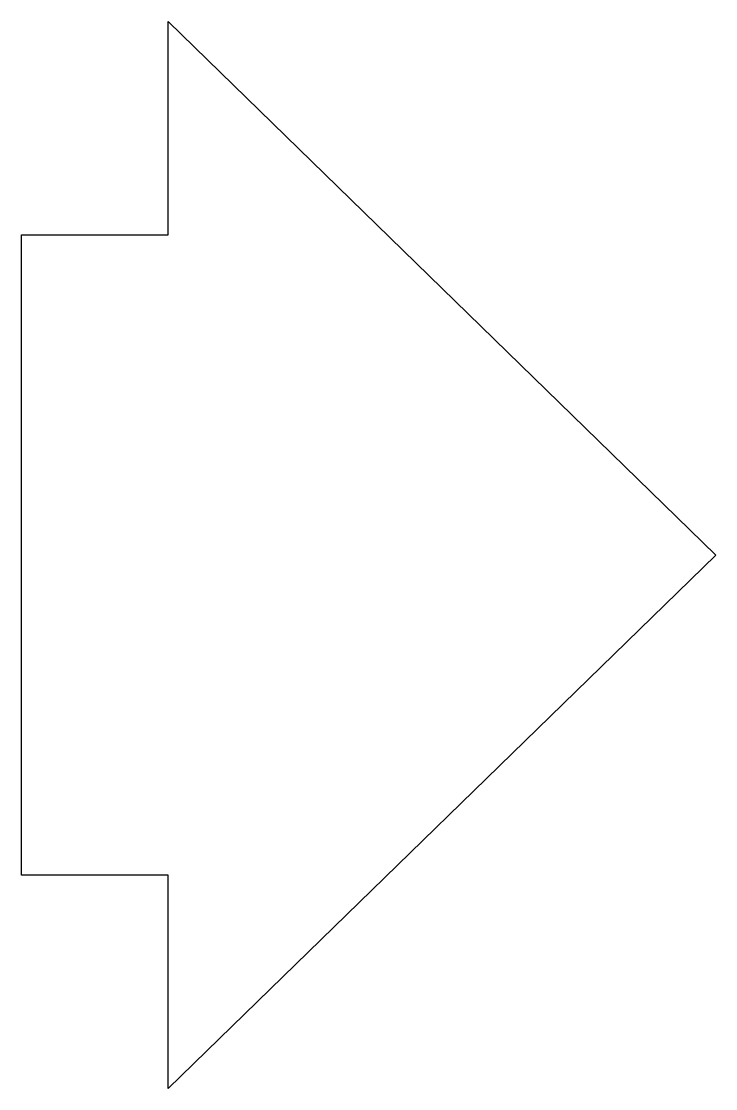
# Model space of a CAD drawing. Header units: millimetres. Extents: x -16.5 to -15.85, y -15.12 to -14.12.
import ezdxf

# ---------------------------------------------------------------- set-up
doc = ezdxf.new("R2010")
doc.units = ezdxf.units.MM
doc.header["$LTSCALE"] = 5

msp = doc.modelspace()

# ---------------------------------------------------------------- linework, layer by layer
msp.add_lwpolyline([(-16.5015, -14.9237), (-16.5015, -14.3237), (-16.3639, -14.3237), (-16.3639, -14.1237), (-15.8511, -14.6237), (-16.3639, -15.1237), (-16.3639, -14.9237)], close=True)

doc.saveas('drawing.dxf')
